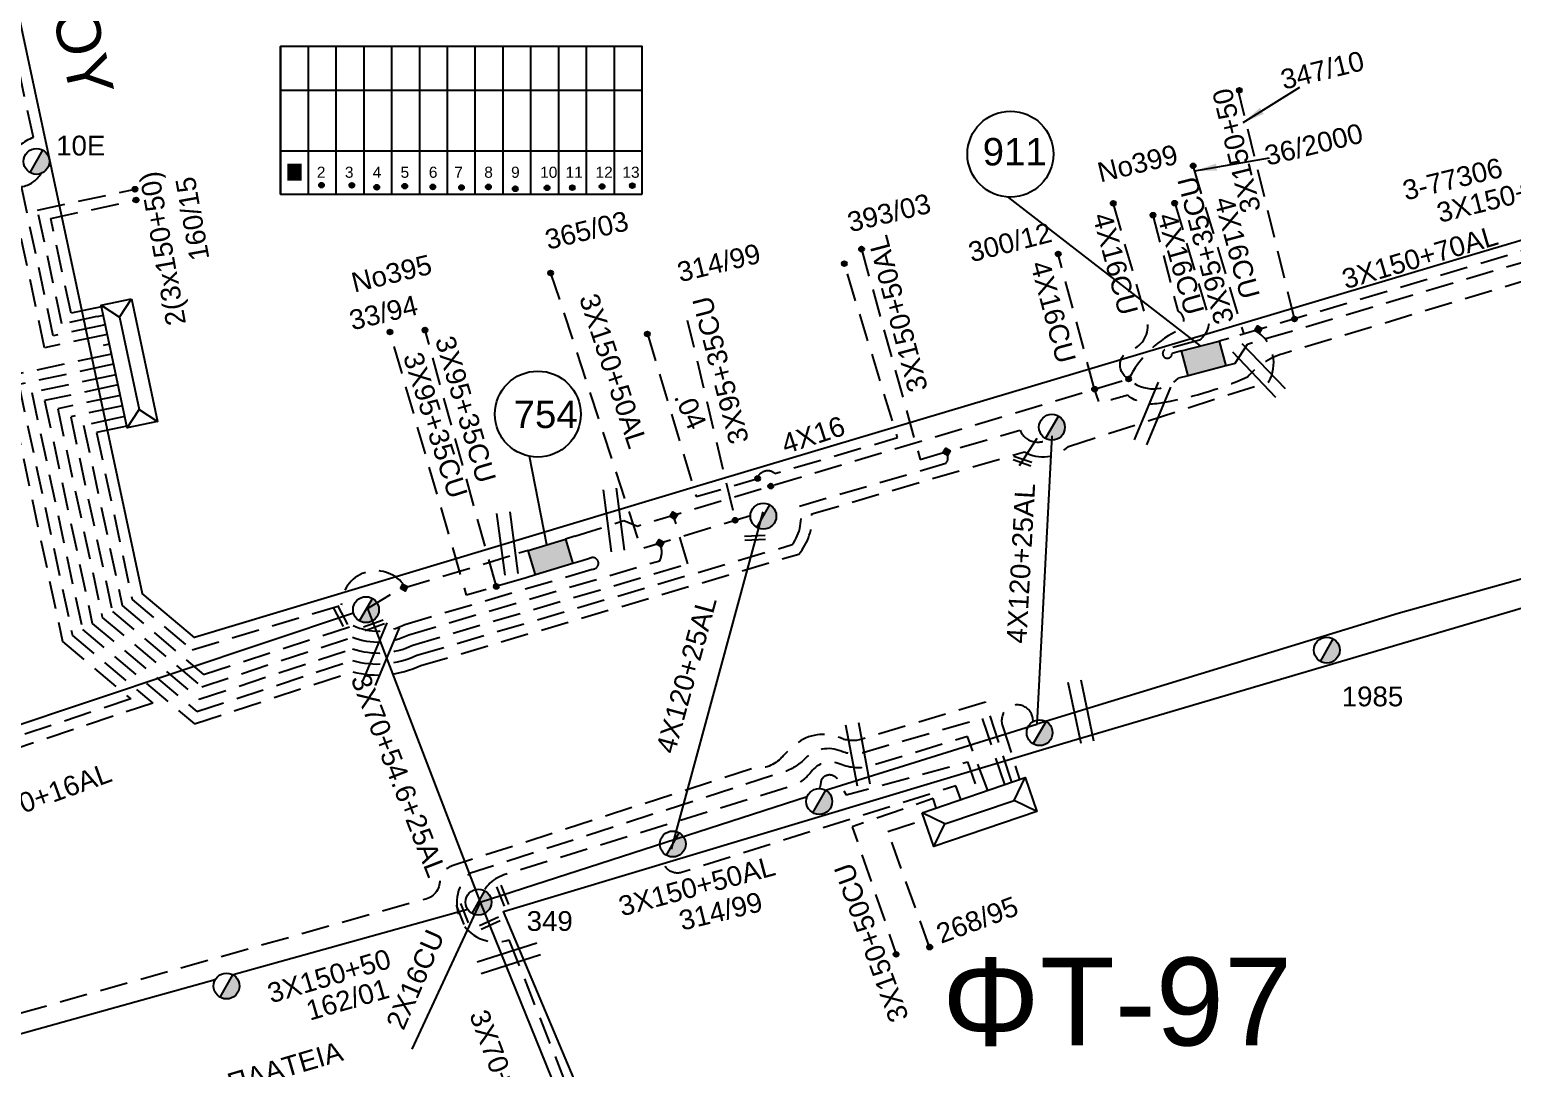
# Model space of a CAD drawing. Header units: millimetres. Extents: x 5010 to 7184, y -101 to 935.
# Drawn here: x 6019.4 to 6154.3, y 194.8 to 289.4 of the extents above; entities that cross this region are included whole.
import ezdxf
from ezdxf.enums import TextEntityAlignment as Align

# ---------------------------------------------------------------- set-up
doc = ezdxf.new("R2010")
doc.units = ezdxf.units.MM
doc.linetypes.add('DASHED', pattern=[19.05, 12.7, -6.35])
for name, color, linetype in [('Link Box 4 Διευθύνσεων', 7, 'Continuous'), ('Άγνωστα', 7, 'Continuous'), ('Ασφαλειοκιβώτια Χ.Τ 9 αναχωρήσεων', 7, 'Continuous'), ('Γέφυρες Εναερίου Δικτύου', 7, 'Continuous'), ('Γυμνά εναέρια ΧΤ (1Φ)   2x16AL', 7, 'Continuous'), ('Γυμνά εναέρια ΧΤ (3Φ)   4x16CU', 7, 'Continuous'), ('Γυμνά εναέρια ΧΤ και ΦΟΠ (3Φ)   4x50+16AL', 7, 'Continuous'), ('Επιγραφές - Σχήματα', 7, 'Continuous'), ('Καλώδια ΧΤ   3x150+50AL', 7, 'DASHED'), ('Καλώδια ΧΤ   3x150+50CU', 7, 'DASHED'), ('Καλώδια ΧΤ   3x150+70AL', 7, 'DASHED'), ('Καλώδια ΧΤ   3x150AL+50CU', 7, 'DASHED'), ('Καλώδια ΧΤ   3x150AL+50XLPE', 7, 'DASHED'), ('Καλώδια ΧΤ   3x95+35CU', 7, 'DASHED'), ('Καλώδια ΧΤ   3x95+50CU', 7, 'DASHED'), ('Καλώδια ΧΤ 4Χ16 CU', 7, 'Continuous'), ('Μηχανική τομή', 7, 'Continuous'), ('Στύλος ΦΜ', 7, 'Continuous'), ('Στύλος ΦΜ @ 1', 7, 'Continuous'), ('Συνδέσεις', 7, 'Continuous'), ('Συνεστραμμένα ΧΤ   3x70+54.6+25AL', 7, 'SYN_LINE'), ('Συνεστραμμένα ΧΤ   4x120+25AL', 7, 'SYN_LINE'), ('Τομή', 7, 'Continuous'), ('Υποσταθμός πόλεως', 7, 'Continuous'), ('Υπόβαθρο ΔΕΗ', 7, 'Continuous'), ('Υπόγεια Καλώδια Δικτύου ΧΤ   .04', 7, 'DASHED'), ('Υπόγεια καλώδια Παροχών ΧΤ   4x6', 7, 'DASHED')]:
    doc.layers.add(name, color=color, linetype=linetype)
doc.styles.get("Standard").update_dxf_attribs({"font": 'arial.ttf'})
doc.linetypes.add('SYN_LINE', pattern='A,0.5,-0.0001,["/\\/\\/\\/",Standard,S=0.1,R=0,X=0,Y=-0.05],-0.25', length=0.7501)
doc.dimstyles.new('ISO-25', dxfattribs={"dimtxt": 2.5, "dimasz": 2.5, "dimexe": 1.25, "dimexo": 0.625, "dimtad": 1, "dimtxsty": 'Standard', "dimcen": 2.5, "dimaunit": 2, "dimazin": 0, "dimtfac": 1, "dimtmove": 0, "dimatfit": 3, "dimfxl": 1, "dimarcsym": 0})

# ---------------------------------------------------------------- blocks, each defined once
blk = doc.blocks.new('LINK BOX 4 ΑΝΑΧΩΡΗΣΕΩΝ')
at = {"layer": 'Link Box 4 Διευθύνσεων', "ltscale": 40}
blk.add_hatch(color=256, dxfattribs=at).paths.add_polyline_path([(-3.54, 0), (-3.54, -4.67), (3.54, -4.67), (3.54, 0)])
for p, q in [((-3.54, 0), (-5.33, 0)), ((5.33, 0), (3.54, 0)), ((-3.54, -4.67), (-5.33, -4.67)), ((5.33, -4.67), (3.54, -4.67))]:
    blk.add_line(p, q, dxfattribs=at)
blk.add_lwpolyline([(-3.54, -4.67), (-3.54, 0), (3.54, 0), (3.54, -4.67)], close=True, dxfattribs=at)
blk = doc.blocks.new('ΥΠΑΡΧΩΝ ΤΣΙΜΕΝΤΕΝΙΟΣ ΣΤΥΛΟΣ')
at = {"layer": 'Στύλος ΦΜ'}
blk.add_hatch(color=256, dxfattribs=at).paths.add_polyline_path([(-1.29, -2.28, 0.574793), (2.62, 0, 0.268822), (1.3, 2.27)])
blk.add_line((-1.29, -2.28), (1.3, 2.27), dxfattribs=at)
blk.add_circle((0, 0), 2.62, dxfattribs=at)
at = {"layer": 'Στύλος ΦΜ', "flags": 4}
for tag, p in [('ΑΡΙΘΜΟΣ', (-4.68, 8.05)), ('ΤΥΠΟΣ', (-4.91, 3.03))]:
    blk.add_attdef(tag, p, '', height=4, dxfattribs=at)
blk = doc.blocks.new('ΤΟΜΗ')
at = {"layer": 'Τομή', "ltscale": 40}
for p, q in [((-5.68, 0), (5.68, 0)), ((5.68, -2.33), (-5.68, -2.33))]:
    blk.add_line(p, q, dxfattribs=at)
blk = doc.blocks.new('ΥΠΟΣΤΑΘΜΟΣ ΠΟΛΕΩΣ')
at = {"layer": 'Υποσταθμός πόλεως', "linetype": 'Continuous', "ltscale": 40}
blk.add_lwpolyline([(-8.57, 2.82), (8.57, 2.82), (8.57, -2.82), (-8.57, -2.82)], close=True, dxfattribs=at)
for points in [[(-5.75, 0), (-8.57, 2.82)], [(5.75, 0), (8.57, 2.82)], [(-8.57, -2.82), (-5.75, 0)], [(-5.75, 0), (5.75, 0)], [(8.57, -2.82), (5.75, 0)]]:
    blk.add_lwpolyline(points, dxfattribs=at)
at = {"layer": 'Υποσταθμός πόλεως', "linetype": 'SYN_LINE', "ltscale": 40, "flags": 1}
for tag, p in [('ΜΕΤΑΣΧΗΜΑΤΙΣΜΟΣ', (10.6, 2.39)), ('ΙΣΧΥΣ', (10.58, -0.41)), ('ΑΡΙΘΜΟΣ', (10.7, -3.13))]:
    blk.add_attdef(tag, p, '', height=1.8, dxfattribs=at)
blk = doc.blocks.new('_ΣΥΝΔΕΣΗ')
at = {"layer": 'Συνδέσεις', "linetype": 'SYN_LINE', "ltscale": 40}
blk.add_hatch(color=256, dxfattribs=at).paths.add_polyline_path([(0.5, -0.01, 1), (-0.5, -0.01, 1)])
at = {"layer": 'Συνδέσεις'}
blk.add_circle((0, -0.01), 0.5, dxfattribs=at)
blk = doc.blocks.new('ΜΗΧΑΝΙΚΗ ΤΟΜΗ')
at = {"layer": 'Μηχανική τομή', "ltscale": 40}
for p, q in [((-1.89, 0.78), (1.89, 0.78)), ((1.89, 0), (-1.89, 0))]:
    blk.add_line(p, q, dxfattribs=at)
blk = doc.blocks.new('ΥΠΟΣΤΑΘΜΟΣ ΠΟΛΕΩΣ 13 ΑΝΑΧΩΡΗΣΕΩΝ')
at = {"layer": 'Υποσταθμός πόλεως', "ltscale": 40}
for p, q in [((-11.12, -2.82), (-11.12, -4)), ((-9.53, -2.82), (-9.53, -4)), ((-7.77, -2.82), (-7.77, -4)), ((-5.99, -2.82), (-5.99, -4)), ((-4.14, -2.82), (-4.14, -4)), ((-2.3, -2.82), (-2.3, -4)), ((-0.43, -2.82), (-0.43, -4)), ((1.54, -2.82), (1.54, -4)), ((3.43, -2.82), (3.43, -4)), ((5.39, -2.82), (5.39, -4)), ((7.32, -2.82), (7.32, -4)), ((9.32, -2.82), (9.32, -4)), ((11.11, -2.82), (11.11, -4))]:
    blk.add_line(p, q, dxfattribs=at)
blk.add_lwpolyline([(-11.43, 2.82), (11.43, 2.82), (11.43, -2.82), (-11.43, -2.82)], close=True, dxfattribs=at)
for points in [[(-8.62, 0), (-11.43, 2.82)], [(8.62, 0), (11.43, 2.82)], [(-11.43, -2.82), (-8.62, 0)], [(-8.62, 0), (8.62, 0)], [(11.43, -2.82), (8.62, 0)]]:
    blk.add_lwpolyline(points, dxfattribs=at)
at = {"layer": 'Υποσταθμός πόλεως', "linetype": 'SYN_LINE', "ltscale": 40, "flags": 1}
for tag, p in [('ΜΕΤΑΣΧΗΜΑΤΙΣΜΟΣ', (12.22, 1.68)), ('ΙΣΧΥΣ', (12.2, -1.11)), ('ΑΡΙΘΜΟΣ', (12.32, -3.83))]:
    blk.add_attdef(tag, p, '', height=1.8, dxfattribs=at)
blk = doc.blocks.new('TSONTA XT1')
at = {"ltscale": 40}
h = blk.add_hatch(color=256, dxfattribs=at)
h.dxf.hatch_style = 1
h.paths.add_polyline_path([(595.96, 2487.66), (597.07, 2488.77), (595.96, 2489.87), (594.85, 2488.77)])
blk.add_lwpolyline([(594.85, 2488.77), (595.96, 2489.87), (597.07, 2488.77), (595.96, 2487.66)], close=True, dxfattribs=at)
blk = doc.blocks.new('PINAKAKI13ORIZ')
at = {"layer": 'Ασφαλειοκιβώτια Χ.Τ 9 αναχωρήσεων', "ltscale": 40}
for p, q in [((1638.14, 65.2), (1638.14, 77.15)), ((1640.39, 65.2), (1640.39, 77.15)), ((1642.64, 65.2), (1642.64, 77.15)), ((1644.89, 65.2), (1644.89, 77.15)), ((1647.14, 65.2), (1647.14, 77.15)), ((1649.39, 65.2), (1649.39, 77.15)), ((1651.64, 65.2), (1651.64, 77.15)), ((1653.89, 65.2), (1653.89, 77.15)), ((1656.14, 65.2), (1656.14, 77.15)), ((1660.64, 65.2), (1660.64, 77.15)), ((1662.89, 65.2), (1662.89, 77.15)), ((1665.14, 65.2), (1665.14, 77.15)), ((1638.14, 73.63), (1658.39, 73.63)), ((1647.14, 73.62), (1667.39, 73.62)), ((1638.14, 68.72), (1658.39, 68.72)), ((1647.14, 68.7), (1667.39, 68.7))]:
    blk.add_line(p, q, dxfattribs=at)
at = {"layer": 'Ασφαλειοκιβώτια Χ.Τ 9 αναχωρήσεων'}
for points in [[(1649.39, 77.15), (1638.14, 77.15), (1638.14, 65.2), (1649.39, 65.2)], [(1658.39, 65.2), (1658.39, 77.15), (1649.39, 77.15)], [(1667.39, 65.2), (1667.39, 77.15), (1658.39, 77.15)], [(1649.39, 65.2), (1658.39, 65.2)], [(1658.39, 65.2), (1667.39, 65.2)]]:
    blk.add_lwpolyline(points, dxfattribs=at)
for s, p in [('1', (1638.93, 66.53)), ('2', (1641.07, 66.53)), ('3', (1643.34, 66.53)), ('4', (1645.59, 66.53)), ('5', (1647.84, 66.53)), ('6', (1650.13, 66.53)), ('7', (1652.19, 66.53)), ('8', (1654.61, 66.53)), ('9', (1656.78, 66.53)), ('10', (1659.13, 66.53)), ('11', (1661.19, 66.53)), ('12', (1663.61, 66.53)), ('13', (1665.78, 66.53))]:
    blk.add_text(s, height=0.9, dxfattribs=at).set_placement(p)
blk = doc.blocks.new('τομή_')
at = {"layer": 'Επιγραφές - Σχήματα'}
for p, q in [((-1.29, -0.22), (0.13, 0.75)), ((-1.08, -0.46), (0.34, 0.51)), ((-0.66, 0.62), (-0.29, -0.37))]:
    blk.add_line(p, q, dxfattribs=at)

msp = doc.modelspace()

# ---------------------------------------------------------------- hatches: boundary and pattern name
at = {"layer": 'Καλώδια ΧΤ   3x150+50CU', "linetype": 'DASHED', "ltscale": 0.2}
h = msp.add_hatch(color=6, dxfattribs=at)
h.dxf.hatch_style = 1
h.paths.add_polyline_path([(6042.81, 275.62), (6044.11, 275.62), (6044.11, 277.14), (6042.81, 277.14)])
at = {"layer": 'Καλώδια ΧΤ   3x150+50CU', "linetype": 'DASHED', "ltscale": 0.2, "true_color": 0xd2798f}
h = msp.add_hatch(color=233, dxfattribs=at)
h.dxf.hatch_style = 1
h.paths.add_polyline_path([(6042.81, 275.62), (6044.11, 275.62), (6044.11, 277.14), (6042.81, 277.14)])
at = {"layer": 'Καλώδια ΧΤ   3x150+50CU', "linetype": 'DASHED', "ltscale": 0.2}
h = msp.add_hatch(color=27, dxfattribs=at)
h.dxf.hatch_style = 1
h.paths.add_polyline_path([(6042.81, 275.62), (6044.11, 275.62), (6044.11, 277.14), (6042.81, 277.14)])
h = msp.add_hatch(color=2, dxfattribs=at)
h.dxf.hatch_style = 1
h.paths.add_polyline_path([(6042.81, 275.62), (6044.11, 275.62), (6044.11, 277.14), (6042.81, 277.14)])
h = msp.add_hatch(color=151, dxfattribs=at)
h.dxf.hatch_style = 1
h.paths.add_polyline_path([(6042.81, 275.62), (6044.11, 275.62), (6044.11, 277.14), (6042.81, 277.14)])
h = msp.add_hatch(color=85, dxfattribs=at)
h.dxf.hatch_style = 1
h.paths.add_polyline_path([(6042.81, 275.62), (6044.11, 275.62), (6044.11, 277.14), (6042.81, 277.14)])
h = msp.add_hatch(color=133, dxfattribs=at)
h.dxf.hatch_style = 1
h.paths.add_polyline_path([(6042.81, 275.62), (6044.11, 275.62), (6044.11, 277.14), (6042.81, 277.14)])
h = msp.add_hatch(color=1, dxfattribs=at)
h.dxf.hatch_style = 1
h.paths.add_polyline_path([(6042.81, 275.62), (6044.11, 275.62), (6044.11, 277.14), (6042.81, 277.14)])
h = msp.add_hatch(color=5, dxfattribs=at)
h.dxf.hatch_style = 1
h.paths.add_polyline_path([(6042.81, 275.62), (6044.11, 275.62), (6044.11, 277.14), (6042.81, 277.14)])
at = {"layer": 'Καλώδια ΧΤ   3x95+35CU', "linetype": 'DASHED', "ltscale": 0.2}
h = msp.add_hatch(color=30, dxfattribs=at)
h.dxf.hatch_style = 1
h.paths.add_polyline_path([(6042.81, 275.62), (6044.11, 275.62), (6044.11, 277.14), (6042.81, 277.14)])
h = msp.add_hatch(color=62, dxfattribs=at)
h.dxf.hatch_style = 1
h.paths.add_polyline_path([(6042.81, 275.62), (6044.11, 275.62), (6044.11, 277.14), (6042.81, 277.14)])
h = msp.add_hatch(color=173, dxfattribs=at)
h.dxf.hatch_style = 1
h.paths.add_polyline_path([(6042.81, 275.62), (6044.11, 275.62), (6044.11, 277.14), (6042.81, 277.14)])

# ---------------------------------------------------------------- linework, layer by layer
at = {"layer": 'Άγνωστα', "color": 5, "linetype": 'DASHED', "ltscale": 0.2, "flags": 128}
msp.add_lwpolyline([(6085.6, 248.49, -0.604138), (6087.16, 248.95), (6098.33, 252.22), (6093.48, 268.05)], format="xyb", dxfattribs=at)
at = {"layer": 'Γέφυρες Εναερίου Δικτύου', "color": 5, "linetype": 'DASHED', "ltscale": 0.2, "flags": 128}
msp.add_lwpolyline([(6068.96, 243.24), (6073.41, 244.67), (6074.66, 244.17), (6119.35, 257.56, 0.41169), (6123.89, 257.63, 4.133135)], format="xyb", dxfattribs=at)
at = {"layer": 'Γέφυρες Εναερίου Δικτύου', "color": 2, "linetype": 'DASHED', "ltscale": 0.2, "flags": 128}
for points in [[(6097.45, 216.37), (6100.78, 217.47)], [(6101.24, 205.84), (6097.45, 216.37)]]:
    msp.add_lwpolyline(points, dxfattribs=at)
at = {"layer": 'Γέφυρες Εναερίου Δικτύου', "color": 30, "linetype": 'DASHED', "ltscale": 0.2}
msp.add_arc((6111.07, 253.54), 1.73, 201.8772, 317.7903, dxfattribs=at)
at = {"layer": 'Γυμνά εναέρια ΧΤ (1Φ)   2x16AL', "color": 7, "linetype": 'SYN_LINE', "ltscale": 15}
msp.add_line((6060.36, 209.94), (6054.14, 196.54), dxfattribs=at)
at = {"layer": 'Γυμνά εναέρια ΧΤ (3Φ)   4x16CU', "color": 27, "linetype": 'DASHED', "ltscale": 0.2}
msp.add_line((6125.22, 276.85), (6129.82, 261.64), dxfattribs=at)
at = {"layer": 'Γυμνά εναέρια ΧΤ και ΦΟΠ (3Φ)   4x50+16AL', "color": 2, "flags": 128}
msp.add_lwpolyline([(6236.63, 262.12), (6143.88, 236.2), (6111, 226.15)], dxfattribs=at)
at = {"layer": 'Γυμνά εναέρια ΧΤ και ΦΟΠ (3Φ)   4x50+16AL', "color": 85, "flags": 128}
msp.add_lwpolyline([(5975.05, 213.77), (5975.89, 213.53), (5987.11, 216.4), (6016.92, 225.6), (6048.82, 236.27)], dxfattribs=at)
at = {"layer": 'Επιγραφές - Σχήματα', "linetype": 'Continuous', "ltscale": 0.2}
for p, q in [((6125.88, 260.56), (6108.37, 274.12)), ((6066.41, 242.47), (6064.83, 250.53))]:
    msp.add_line(p, q, dxfattribs=at)
at = {"layer": 'Επιγραφές - Σχήματα', "color": 6, "linetype": 'Continuous', "ltscale": 0.2}
msp.add_line((6091.78, 220.12), (6111, 226.15), dxfattribs=at)
at = {"layer": 'Επιγραφές - Σχήματα', "color": 6, "linetype": 'DASHED', "ltscale": 0.2}
msp.add_line((6107.87, 225.97), (6109.43, 221.1), dxfattribs=at)
at = {"layer": 'Επιγραφές - Σχήματα', "linetype": 'Continuous', "ltscale": 0.2}
for centre in [(6108.59, 278.02), (6065.59, 254.36)]:
    msp.add_circle(centre, 3.91, dxfattribs=at)
at = {"layer": 'Επιγραφές - Σχήματα', "color": 6, "linetype": 'DASHED', "ltscale": 0.2}
msp.add_arc((6109.22, 226.46), 1.43, 356.4357, 199.6769, dxfattribs=at)
at = {"layer": 'Καλώδια ΧΤ   3x150+50AL', "color": 62, "linetype": 'DASHED', "ltscale": 0.2}
msp.add_line((6134.44, 263.02), (6129.25, 284.14), dxfattribs=at)
at = {"layer": 'Καλώδια ΧΤ   3x150+50AL', "color": 30, "linetype": 'DASHED', "ltscale": 0.2}
msp.add_line((6095.04, 269.37), (6100.37, 250.24), dxfattribs=at)
at = {"layer": 'Καλώδια ΧΤ   3x150+50AL', "color": 5, "linetype": 'DASHED', "ltscale": 0.2, "flags": 128}
msp.add_lwpolyline([(6177.56, 273.82), (6176.55, 273.53), (6175.91, 272.68), (6133.4, 259.85, 0.144941), (6130.16, 257.72, -0.062907), (6122.09, 255.32, -0.216685), (6119.26, 256.08, -0.001337), (6116.68, 255.35), (6116.25, 256.63), (6116.25, 256.63)], format="xyb", dxfattribs=at)
at = {"layer": 'Καλώδια ΧΤ   3x150+50AL', "color": 1, "linetype": 'DASHED', "ltscale": 0.2, "flags": 128}
msp.add_lwpolyline([(6066.76, 267.2), (6074.99, 242.11), (6084.93, 245.12)], dxfattribs=at)
at = {"layer": 'Καλώδια ΧΤ   3x150+50AL', "color": 1, "ltscale": 0.2, "flags": 128}
msp.add_lwpolyline([(6106.33, 228.13), (6095.06, 224.76, -0.17713), (6093.13, 224.88, 0.283697), (6089.03, 224.29, 0.03297), (6087.8, 223.12, -0.233132), (6085.23, 222.13), (6057.79, 213.23, 0.308724), (6056.67, 211.79, -0.368431), (6055.1, 210.15), (6002.06, 195.15), (6002.18, 193.53, -0.795052), (5999.93, 192.84, -0.795052)], format="xyb", dxfattribs=at)
msp.add_lwpolyline([(6108.72, 220.85), (6106.33, 228.13)], dxfattribs=at)
at = {"layer": 'Καλώδια ΧΤ   3x150+50AL', "color": 85, "linetype": 'DASHED', "ltscale": 0.2, "flags": 128}
msp.add_lwpolyline([(6108.08, 220.63), (6106.06, 226.67), (6095.18, 223.54, -0.171677), (6093.2, 223.67, 0.308163), (6089.94, 223.03, -0.106261), (6088.09, 221.82), (6059.37, 212.53, 0.814496), (6062.97, 206.51, 0.530965)], format="xyb", dxfattribs=at)
at = {"layer": 'Καλώδια ΧΤ   3x150+50AL', "color": 133, "linetype": 'DASHED', "ltscale": 0.2, "flags": 128}
msp.add_lwpolyline([(6106.54, 220.11), (6104.68, 225), (6095.92, 222.34, -0.176768), (6093.11, 222.5, 0.344711), (6090.45, 221.79, -0.154506), (6088.57, 220.46), (6062.51, 212.41, 0.271997), (6060.33, 210.02, -0.522383)], format="xyb", dxfattribs=at)
at = {"layer": 'Καλώδια ΧΤ   3x150+50AL', "color": 173, "linetype": 'DASHED', "ltscale": 0.2, "flags": 128}
msp.add_lwpolyline([(6091.22, 220.27, 0.110986), (6091.36, 220.79, -0.771143), (6092.84, 221.12), (6093.66, 219.7), (6104.7, 222.7), (6105.69, 219.82)], format="xyb", dxfattribs=at)
at = {"layer": 'Καλώδια ΧΤ   3x150+50AL', "color": 27, "linetype": 'DASHED', "ltscale": 0.2, "flags": 128}
msp.add_lwpolyline([(6104.09, 219.27), (6103.63, 220.51), (6078.66, 212.64, -0.633434), (6077.09, 214.34, 5.815783)], format="xyb", dxfattribs=at)
at = {"layer": 'Καλώδια ΧΤ   3x150+50AL', "color": 173, "linetype": 'Continuous', "ltscale": 0.2, "flags": 128}
msp.add_lwpolyline([(6060.36, 209.94), (6090.11, 219.54)], dxfattribs=at)
at = {"layer": 'Καλώδια ΧΤ   3x150+50CU', "color": 30, "linetype": 'DASHED', "ltscale": 0.2}
msp.add_line((6100.37, 250.24), (6109.46, 252.9), dxfattribs=at)
at = {"layer": 'Καλώδια ΧΤ   3x150+50CU', "color": 6, "linetype": 'DASHED', "ltscale": 0.2}
msp.add_lwpolyline([(6025.84, 261.49), (6020.72, 260.4), (6017.63, 274.85, -0.448362), (6019.7, 279.52), (6011.89, 316.01), (6032.42, 321.92, -0.578989), (6032.63, 322.56)], format="xyb", dxfattribs=at)
at = {"layer": 'Καλώδια ΧΤ   3x150+50CU', "color": 27, "linetype": 'DASHED', "ltscale": 0.2}
msp.add_lwpolyline([(6025.65, 262.36), (6021.51, 261.48), (6018.61, 275.06, 0.22474), (6020.39, 276.26)], format="xyb", dxfattribs=at)
at = {"layer": 'Καλώδια ΧΤ   3x150+50CU', "color": 233, "linetype": 'DASHED', "ltscale": 0.2, "true_color": 0xd2798f}
msp.add_lwpolyline([(6025.47, 263.23), (6022.3, 262.56), (6020.08, 272.93), (6028.95, 274.83)], dxfattribs=at)
at = {"layer": 'Καλώδια ΧΤ   3x150+50CU', "color": 173, "linetype": 'DASHED', "ltscale": 0.2}
msp.add_lwpolyline([(6025.3, 264.01), (6023.12, 263.54), (6021.27, 272.17), (6029.16, 273.85)], dxfattribs=at)
at = {"layer": 'Καλώδια ΧΤ   3x150+50CU', "color": 5, "linetype": 'DASHED', "ltscale": 0.2, "flags": 128}
msp.add_lwpolyline([(6101.85, 218.51), (6101.57, 219.37), (6094.2, 216.8), (6098.21, 205.17)], dxfattribs=at)
at = {"layer": 'Καλώδια ΧΤ   3x150+70AL', "color": 85, "linetype": 'DASHED', "ltscale": 0.2, "flags": 128}
msp.add_lwpolyline([(6129.05, 258.98), (6130.16, 260.73), (6206.82, 283.55, 0.298595), (6210.26, 282.54), (6219.13, 285.68)], format="xyb", dxfattribs=at)
at = {"layer": 'Καλώδια ΧΤ   3x150+70AL', "color": 62, "linetype": 'DASHED', "ltscale": 0.2, "flags": 128}
msp.add_lwpolyline([(6178.2, 271.58, -0.501157), (6171.3, 273.92), (6151.11, 267.99), (6128.46, 261.23)], format="xyb", dxfattribs=at)
at = {"layer": 'Καλώδια ΧΤ   3x150AL+50CU', "color": 85, "linetype": 'DASHED', "ltscale": 0.2, "flags": 128}
msp.add_lwpolyline([(6050.01, 236.64), (6050.1, 236.67), (6053.04, 238.43), (6063.86, 241.69)], dxfattribs=at)
at = {"layer": 'Καλώδια ΧΤ   3x150AL+50XLPE', "color": 62, "linetype": 'DASHED', "ltscale": 0.2}
msp.add_lwpolyline([(6026.62, 257.81), (6019.55, 256.31), (6024.16, 234.75), (6034.36, 226.17), (6048.75, 230.9, 0.172648), (6054.95, 231.47), (6089.33, 241.61, 0.196042), (6090.53, 245.28), (6109.86, 250.93, 0.341263), (6113.88, 251.41), (6132.11, 257.31, 0.367115), (6131.23, 261.72)], format="xyb", dxfattribs=at)
at = {"layer": 'Καλώδια ΧΤ   3x150AL+50XLPE', "color": 2, "linetype": 'DASHED', "ltscale": 0.2}
msp.add_lwpolyline([(6026.22, 259.69), (6017.19, 257.77), (6022.35, 233.66), (6028.55, 228.44), (6017.8, 224.84), (6010.31, 222.65), (5999.29, 219.46), (5989.79, 216.72, 0.687297), (5987.78, 218.22)], format="xyb", dxfattribs=at)
at = {"layer": 'Καλώδια ΧΤ   3x150AL+50XLPE', "color": 151, "linetype": 'DASHED', "ltscale": 0.2}
msp.add_lwpolyline([(6026.41, 258.77), (6018.37, 257.06), (6023.25, 234.21), (6030.56, 228.06), (6018.1, 223.89), (6010.59, 221.69), (5999.56, 218.5), (5988.81, 215.39, -0.630845), (5984.53, 217.38), (5975.94, 214.81, 0.558814), (5974.76, 214.93)], format="xyb", dxfattribs=at)
at = {"layer": 'Καλώδια ΧΤ   3x150AL+50XLPE', "color": 30, "linetype": 'DASHED', "ltscale": 0.2}
msp.add_lwpolyline([(6026.82, 256.89), (6020.72, 255.59), (6025.06, 235.3), (6034.58, 227.29), (6048.73, 231.94, 0.183739), (6054.59, 232.41), (6088.74, 242.48, 0.22852), (6089.4, 245.99), (6102.73, 249.89, 0.27143), (6102.87, 250.6)], format="xyb", dxfattribs=at)
at = {"layer": 'Καλώδια ΧΤ   3x150AL+50XLPE', "color": 5, "linetype": 'DASHED', "ltscale": 0.2}
msp.add_lwpolyline([(6027.02, 255.93), (6021.91, 254.84), (6025.97, 235.84), (6034.79, 228.42), (6048.72, 233, 0.197166), (6054.23, 233.34), (6079.25, 240.73), (6078.04, 244.81)], format="xyb", dxfattribs=at)
at = {"layer": 'Καλώδια ΧΤ   3x150AL+50XLPE', "color": 1, "linetype": 'DASHED', "ltscale": 0.2}
msp.add_lwpolyline([(6027.22, 254.99), (6023.09, 254.11), (6026.88, 236.38), (6035.01, 229.54), (6048.74, 234.05, 0.21389), (6053.87, 234.28), (6076.68, 241.01, 0.193533), (6076.8, 242.29)], format="xyb", dxfattribs=at)
at = {"layer": 'Καλώδια ΧΤ   3x150AL+50XLPE', "color": 133, "linetype": 'DASHED', "ltscale": 0.2}
msp.add_lwpolyline([(6024.27, 253.34), (6027.78, 236.93), (6035.18, 230.65), (6048.79, 235.12, 0.235526), (6053.49, 235.21), (6070.58, 240.25, 1.353597), (6070.3, 241.21), (6069.64, 241.01)], format="xyb", dxfattribs=at)
at = {"layer": 'Καλώδια ΧΤ   3x150AL+50XLPE', "color": 85, "linetype": 'DASHED', "ltscale": 0.2}
msp.add_lwpolyline([(6027.62, 253.13), (6025.44, 252.67), (6028.69, 237.47), (6034.13, 232.9), (6047.71, 236.98, -0.706564), (6053.33, 238.9)], format="xyb", dxfattribs=at)
at = {"layer": 'Καλώδια ΧΤ   3x95+35CU', "color": 133, "linetype": 'DASHED', "ltscale": 0.2, "flags": 128}
for points in [[(6064.54, 239.46), (6059.11, 237.88), (6052.14, 261.83)], [(6061.82, 238.67), (6055.33, 262)]]:
    msp.add_lwpolyline(points, dxfattribs=at)
at = {"layer": 'Καλώδια ΧΤ   3x95+35CU', "color": 1, "ltscale": 0.2, "flags": 128}
msp.add_lwpolyline([(6079.19, 262.92), (6083.55, 244.7)], dxfattribs=at)
at = {"layer": 'Καλώδια ΧΤ   3x95+50CU', "color": 62, "linetype": 'DASHED', "ltscale": 0.2, "flags": 128}
msp.add_lwpolyline([(6123.54, 273.56), (6126.48, 263.68, -0.342535), (6125.81, 261.09, -2.075715)], format="xyb", dxfattribs=at)
msp.add_lwpolyline([(6125.81, 261.09), (6122.63, 260.22)], dxfattribs=at)
at = {"layer": 'Καλώδια ΧΤ   3x95+50CU', "color": 85, "linetype": 'DASHED', "ltscale": 0.2, "flags": 128}
msp.add_lwpolyline([(6062.97, 206.51), (6076.75, 171.52), (6078.06, 172.04, -0.985744), (6078.79, 170.31, -0.016653)], format="xyb", dxfattribs=at)
at = {"layer": 'Καλώδια ΧΤ   3x95+50CU', "color": 62, "linetype": 'DASHED', "ltscale": 0.2}
msp.add_arc((6122.87, 259.87), 0.427, 124.6329, 2.595, dxfattribs=at)
at = {"layer": 'Καλώδια ΧΤ 4Χ16 CU', "color": 5, "linetype": 'DASHED', "ltscale": 0.2}
msp.add_line((6116.25, 256.63), (6112.94, 268.93), dxfattribs=at)
at = {"layer": 'Καλώδια ΧΤ 4Χ16 CU', "color": 5, "linetype": 'DASHED', "ltscale": 0.2, "flags": 128}
for points in [[(6119.35, 257.56, -0.665549), (6119.55, 260.2, 0.39085), (6121.02, 262.86), (6117.95, 273.55)], [(6121.56, 272.47), (6123.82, 263.76, -0.655045), (6123.61, 261.86, 0.154928), (6119.35, 257.56, -20.618776)]]:
    msp.add_lwpolyline(points, format="xyb", dxfattribs=at)
at = {"layer": 'Συνεστραμμένα ΧΤ   3x70+54.6+25AL', "color": 133, "linetype": 'Continuous', "ltscale": 20}
for p, q in [((6059.21, 209.28), (6037.86, 203.33)), ((6036.24, 202.88), (6013.95, 196.66))]:
    msp.add_line(p, q, dxfattribs=at)
at = {"layer": 'Συνεστραμμένα ΧΤ   3x70+54.6+25AL', "color": 27, "linetype": 'SYN_LINE', "ltscale": 20, "flags": 128}
msp.add_lwpolyline([(6086.08, 245.47), (6077.73, 214.77)], dxfattribs=at)
at = {"layer": 'Συνεστραμμένα ΧΤ   3x70+54.6+25AL', "color": 173, "linetype": 'SYN_LINE', "ltscale": 20, "flags": 128}
for points in [[(6050.1, 236.67), (6060.36, 209.94)], [(6060.36, 209.94), (6076.52, 170.05)]]:
    msp.add_lwpolyline(points, dxfattribs=at)
at = {"layer": 'Συνεστραμμένα ΧΤ   4x120+25AL', "color": 6, "linetype": 'SYN_LINE', "ltscale": 20}
msp.add_line((6112.35, 252.38), (6111, 226.15), dxfattribs=at)
at = {"layer": 'Υπόβαθρο ΔΕΗ', "flags": 128}
for points in [[(6176.17, 362.19), (6230.26, 297.09), (6230.72, 292.6), (6150.86, 268.91), (6080.34, 247.85), (6034.36, 234.01), (6029.6, 238.02)], [(6176.17, 362.19), (6230.26, 297.09), (6230.72, 292.6), (6150.86, 268.91), (6080.34, 247.85), (6034.36, 234.01)], [(6013.07, 315.31), (6029.6, 238.02)], [(6160.2, 197.14), (6096.77, 140.01), (6087.02, 151), (6079.38, 168.9), (6062.46, 209.09), (6113.33, 224.38), (6181.26, 244.42), (6237.07, 260.98), (6269.33, 213.4), (6295.78, 175.1), (6312.41, 150.81), (6310.12, 142.59), (6266.28, 123.89), (6254.53, 150.94)], [(6160.2, 197.14), (6096.77, 140.01), (6087.02, 151), (6079.38, 168.9), (6062.46, 209.09), (6113.33, 224.38), (6181.26, 244.42), (6237.07, 260.98), (6269.33, 213.4), (6295.78, 175.1), (6312.41, 150.81), (6310.12, 142.59), (6266.28, 123.89), (6254.53, 150.94)], [(6109.96, 250.53), (6111.03, 252.17)]]:
    msp.add_lwpolyline(points, dxfattribs=at)
at = {"layer": 'Υπόγεια Καλώδια Δικτύου ΧΤ   .04', "color": 5, "linetype": 'DASHED', "ltscale": 0.2, "flags": 128}
msp.add_lwpolyline([(6075.56, 261.65), (6080.01, 246.85), (6085.6, 248.49, -0.15489), (6086.79, 247.8)], format="xyb", dxfattribs=at)
at = {"layer": 'Υπόγεια καλώδια Παροχών ΧΤ   4x6', "color": 7, "linetype": 'DASHED', "ltscale": 0.2}
msp.add_lwpolyline([(6027.43, 254.01), (6024.27, 253.34)], dxfattribs=at)

# ---------------------------------------------------------------- block references
at = {"layer": 'Link Box 4 Διευθύνσεων'}
for p, xscale, yscale, zscale, rotation in [((6125.88, 260.56), 0.5000000000002572, 0.5000000000002572, 0.5000000000002572, 14.64249249287248), ((6066.41, 242.47), 0.5000000000002609, 0.5000000000002609, 0.5000000000002609, 16.91717332392699)]:
    msp.add_blockref('LINK BOX 4 ΑΝΑΧΩΡΗΣΕΩΝ', p, dxfattribs=dict(at, xscale=xscale, yscale=yscale, zscale=zscale, rotation=rotation))
at = {"layer": 'Επιγραφές - Σχήματα', "linetype": 'Continuous', "xscale": 1.125, "yscale": 1.125, "zscale": 1.125}
msp.add_blockref('PINAKAKI13ORIZ', (4199.28, 201.02), dxfattribs=at)
at = {"layer": 'Επιγραφές - Σχήματα', "rotation": 306.5469594672869}
msp.add_blockref('τομή_', (6109.85, 249.63), dxfattribs=at)
at = {"layer": 'Μηχανική τομή'}
for p, xscale, yscale, zscale, rotation in [((6085.36, 242.89), 0.5000000000000044, 0.5000000000000044, 0.5000000000000044, 2.806621504595799), ((6047.48, 235.85), 0.4999999999998889, 0.4999999999998889, 0.4999999999998889, 297.5926226801039), ((6050.76, 234.95), 0.5000000000000044, 0.5000000000000044, 0.5000000000000044, 19.92566178273737), ((6062.22, 210.46), 0.4999999999998581, 0.4999999999998581, 0.4999999999998581, 291.2496922611449), ((6058.54, 208.78), 0.4999999999998581, 0.4999999999998581, 0.4999999999998581, 291.2496922611449), ((6061.31, 207.84), 0.5000000000000134, 0.5000000000000134, 0.5000000000000134, 24.3684046265871)]:
    msp.add_blockref('ΜΗΧΑΝΙΚΗ ΤΟΜΗ', p, dxfattribs=dict(at, xscale=xscale, yscale=yscale, zscale=zscale, rotation=rotation))
at = {"layer": 'Στύλος ΦΜ @ 1', "ltscale": 40}
ref = msp.add_blockref('ΥΠΑΡΧΩΝ ΤΣΙΜΕΝΤΕΝΙΟΣ ΣΤΥΛΟΣ', (6019.98, 277.36), dxfattribs=dict(at, xscale=0.4499999999998181, yscale=0.4499999999998181, zscale=0.4499999999998181))
ref.add_attrib('ΤΥΠΟΣ', '10Ε', (6021.77, 277.9), dxfattribs={"layer": 'Στύλος ΦΜ', "height": 1.8, "flags": 4})
at = {"layer": 'Στύλος ΦΜ @ 1', "ltscale": 40, "xscale": 0.4499999999998181, "yscale": 0.4499999999998181, "zscale": 0.4499999999998181}
for p in [(6112.37, 253.16), (6112.37, 253.16), (6086.11, 245.07), (6086.11, 245.07), (6049.96, 236.56), (6049.96, 236.56), (6111.25, 225.36), (6111.25, 225.36), (6091.2, 219.1), (6091.2, 219.1), (6077.87, 215.23), (6077.87, 215.23), (6037.27, 202.3), (6037.27, 202.3)]:
    msp.add_blockref('ΥΠΑΡΧΩΝ ΤΣΙΜΕΝΤΕΝΙΟΣ ΣΤΥΛΟΣ', p, dxfattribs=at)
at = {"layer": 'Στύλος ΦΜ @ 1', "ltscale": 40}
ref = msp.add_blockref('ΥΠΑΡΧΩΝ ΤΣΙΜΕΝΤΕΝΙΟΣ ΣΤΥΛΟΣ', (6137.38, 232.88), dxfattribs=dict(at, xscale=0.4499999999998181, yscale=0.4499999999998181, zscale=0.4499999999998181))
ref.add_attrib('ΤΥΠΟΣ', '1985', (6138.74, 227.76), dxfattribs={"layer": 'Στύλος ΦΜ', "height": 1.8, "flags": 4})
ref = msp.add_blockref('ΥΠΑΡΧΩΝ ΤΣΙΜΕΝΤΕΝΙΟΣ ΣΤΥΛΟΣ', (6137.38, 232.88), dxfattribs=dict(at, xscale=0.4499999999998181, yscale=0.4499999999998181, zscale=0.4499999999998181))
ref.add_attrib('ΤΥΠΟΣ', '1985', (6138.74, 227.76), dxfattribs={"layer": 'Στύλος ΦΜ', "height": 1.8, "flags": 4})
ref = msp.add_blockref('ΥΠΑΡΧΩΝ ΤΣΙΜΕΝΤΕΝΙΟΣ ΣΤΥΛΟΣ', (6060.19, 209.94), dxfattribs=dict(at, xscale=0.4499999999998181, yscale=0.4499999999998181, zscale=0.4499999999998181))
ref.add_attrib('ΤΥΠΟΣ', '349', (6064.58, 207.32), dxfattribs={"layer": 'Στύλος ΦΜ', "height": 1.8, "flags": 4})
ref = msp.add_blockref('ΥΠΑΡΧΩΝ ΤΣΙΜΕΝΤΕΝΙΟΣ ΣΤΥΛΟΣ', (6060.19, 209.94), dxfattribs=dict(at, xscale=0.4499999999998181, yscale=0.4499999999998181, zscale=0.4499999999998181))
ref.add_attrib('ΤΥΠΟΣ', '349', (6064.58, 207.32), dxfattribs={"layer": 'Στύλος ΦΜ', "height": 1.8, "flags": 4})
at = {"layer": 'Συνδέσεις', "xscale": 0.4500000000000455, "yscale": 0.4500000000000455, "zscale": 0.4500000000000455}
for p in [(6129.42, 283.83), (6125.22, 276.96), (6045.91, 275.2), (6048.67, 275.19), (6050.94, 275.01), (6053.49, 275.11), (6056.04, 275.04), (6058.65, 274.99), (6061.1, 275.04), (6071.44, 275.08), (6074.19, 275.16), (6028.94, 274.83), (6029.04, 273.85), (6063.54, 274.87), (6066.44, 274.96), (6068.73, 274.97), (6117.95, 273.55), (6121.56, 272.47), (6123.54, 273.56), (6095.05, 269.38), (6112.94, 268.94), (6066.76, 267.21), (6093.48, 268.06), (6134.44, 263.02), (6052.14, 261.84), (6055.33, 262.01), (6075.56, 261.65), (6119.35, 257.56), (6116.25, 256.63), (6085.6, 248.5), (6086.79, 247.81), (6083.55, 244.7), (6061.82, 238.68), (6098.19, 205.19), (6101.25, 205.85)]:
    msp.add_blockref('_ΣΥΝΔΕΣΗ', p, dxfattribs=at)
at = {"layer": 'Συνδέσεις', "xscale": 0.3075184835441075, "yscale": 0.3075184835441075, "zscale": 0.3075184835441075}
for p, rotation in [((6144.27, -524.82), 14.42191225897754), ((6115.91, -535.94), 14.42191225897754), ((6091.08, -541.73), 14.42191225897754), ((6089.84, -544.25), 14.42191225897754), ((6098.81, -547.1), 16.7726769835852)]:
    msp.add_blockref('TSONTA XT1', p, dxfattribs=dict(at, rotation=rotation))
at = {"layer": 'Τομή'}
for p, xscale, yscale, zscale, rotation in [((6131.62, 258.74), 0.4999999999999976, 0.4999999999999976, 0.4999999999999976, 313.5923683799284), ((6131.62, 258.74), 0.4999999999999976, 0.4999999999999976, 0.4999999999999976, 313.5923683799284), ((6120.98, 254.64), 0.5000000000000369, 0.5000000000000369, 0.5000000000000369, 67.36290469694418), ((6120.98, 254.64), 0.5000000000000369, 0.5000000000000369, 0.5000000000000369, 67.36290469694418), ((6073.09, 244.8), 0.5000000000000266, 0.5000000000000266, 0.5000000000000266, 277.4376363752449), ((6063.4, 242.66), 0.5000000000000266, 0.5000000000000266, 0.5000000000000266, 277.4376363752449), ((6050.8, 232.73), 0.5000000000000369, 0.5000000000000369, 0.5000000000000369, 67.36290469694418), ((6115.58, 227.39), 0.5000000000000412, 0.5000000000000412, 0.5000000000000412, 281.8984996793062), ((6115.58, 227.39), 0.5000000000000412, 0.5000000000000412, 0.5000000000000412, 281.8984996793062), ((6094.14, 223.27), 0.4999999999999575, 0.4999999999999575, 0.4999999999999575, 100.7478140074041), ((6094.14, 223.27), 0.4999999999999575, 0.4999999999999575, 0.4999999999999575, 100.7478140074041), ((6062.79, 205.38), 0.4999999999999469, 0.4999999999999469, 0.4999999999999469, 17.67023838664459), ((6062.79, 205.38), 0.4999999999999469, 0.4999999999999469, 0.4999999999999469, 17.67023838664459)]:
    msp.add_blockref('ΤΟΜΗ', p, dxfattribs=dict(at, xscale=xscale, yscale=yscale, zscale=zscale, rotation=rotation))
at = {"layer": 'Υποσταθμός πόλεως'}
for name, p, xscale, yscale, zscale, rotation in [('ΥΠΟΣΤΑΘΜΟΣ ΠΟΛΕΩΣ 13 ΑΝΑΧΩΡΗΣΕΩΝ', (6028.42, 258.98), 0.4999999999999999, 0.4999999999999999, 0.4999999999999999, 282.0183665974765), ('ΥΠΟΣΤΑΘΜΟΣ ΠΟΛΕΩΣ', (6105.78, 218.13), 0.5770445510706742, 0.5770445510706742, 0.5770445510706742, 18.84233228914744)]:
    msp.add_blockref(name, p, dxfattribs=dict(at, xscale=xscale, yscale=yscale, zscale=zscale, rotation=rotation))

# ---------------------------------------------------------------- texts
at = {"layer": 'Γυμνά εναέρια ΧΤ (1Φ)   2x16AL', "color": 7, "ltscale": 10, "insert": (6051.72, 198.9), "char_height": 1.8, "attachment_point": 1, "rotation": 66.6009}
msp.add_mtext_dynamic_manual_height_columns('2X16CU', width=21.6317, gutter_width=10, heights=[0], dxfattribs=at)
at = {"layer": 'Γυμνά εναέρια ΧΤ (3Φ)   4x16CU'}
for s, rotation, p in [('2(3x150+50)', 100.1705, (6031.67, 269.46)), ('160/15', 100.1705, (6034.12, 272.13)), ('4X16CU', 284.945, (6129.22, 269.5)), ('300/12', 14.3486, (6108.54, 270.03)), ('4X16CU', 284.945, (6118.15, 268.04)), ('4X16CU', 285.8257, (6124.1, 268.04)), ('4X16CU', 284.945, (6112.49, 263.65))]:
    msp.add_text(s, height=1.8, rotation=rotation, dxfattribs=at).set_placement(p, align=Align.MIDDLE)
at = {"layer": 'Γυμνά εναέρια ΧΤ και ΦΟΠ (3Φ)   4x50+16AL'}
msp.add_text('4X50+16AL', height=1.8, rotation=19.9656, dxfattribs=at).set_placement((6020.47, 219.57), align=Align.MIDDLE)
at = {"layer": 'Επιγραφές - Σχήματα', "linetype": 'DASHED', "ltscale": 0.2, "attachment_point": 1}
for s, insert, char_height, width, rotation in [('ΜΙΛΤΙΑΔΟΥ', (6020.41, 313.52), 4, 48.5909, 282.6368), ('347/10', (6133.02, 285.63), 1.8, 10.8079, 13.715), ('36/2000', (6131.56, 278.71), 1.8, 10.8079, 13.715), ('Νο399', (6116.35, 277.18), 1.8, 10.8079, 13.715), ('3-77306', (6144.12, 275.54), 1.8, 10.8079, 13.715), ('393/03', (6093.6, 272.65), 1.8, 10.8079, 13.715), ('365/03', (6066.09, 271.06), 1.8, 10.8079, 13.715), ('314/99', (6078.11, 268.1), 1.8, 10.8079, 13.715), ('Νο395', (6048.47, 267.16), 1.8, 10.8079, 13.715), ('33/94', (6048.28, 263.72), 1.8, 10.8079, 13.715), ('4Χ16', (6087.57, 252.42), 1.8, 10.8079, 17.9718), ('314/99', (6078.28, 209.08), 1.8, 10.8079, 13.715), ('268/95', (6101.65, 207.82), 1.8, 10.8079, 20.6), ('162/01', (6044.34, 200.87), 1.8, 10.8079, 16.1635), ('ΠΛΑΤΕΙΑ ΚΟΡΑΗ', (6037.17, 194.26), 1.8, 17.2922, 16.3756)]:
    msp.add_mtext(s, dxfattribs=dict(at, insert=insert, char_height=char_height, width=width, rotation=rotation))
at = {"layer": 'Επιγραφές - Σχήματα', "linetype": 'Continuous', "ltscale": 0.2, "char_height": 2.5, "width": 5.0682, "attachment_point": 1}
for s, insert in [('911', (6106.07, 279.49)), ('754', (6063.39, 255.59))]:
    msp.add_mtext(s, dxfattribs=dict(at, insert=insert))
at = {"layer": 'Επιγραφές - Σχήματα', "linetype": 'DASHED', "ltscale": 0.2, "insert": (6102.35, 204.89), "char_height": 8, "width": 24.9768, "attachment_point": 1}
msp.add_mtext('ΦΤ-97', dxfattribs=at)
at = {"layer": 'Καλώδια ΧΤ   3x150+50AL', "ltscale": 0.2}
for s, rotation, p in [('3X150+50', 103.6395, (6129.16, 278.34)), ('3X150+50L', 14.0234, (6153.71, 274.2)), ('3X150+50AL', 104.854, (6098.35, 263.48)), ('3X150+50AL', 288.2413, (6072.47, 258.29)), ('3X150+50AL', 15.0874, (6080.06, 211.4)), ('3X150+50', 16.5441, (6046.6, 203.22))]:
    msp.add_text(s, height=1.8, rotation=rotation, dxfattribs=at).set_placement(p, align=Align.MIDDLE)
at = {"layer": 'Καλώδια ΧΤ   3x150+50CU', "ltscale": 0.2}
msp.add_text('3X150+50CU', height=1.8, rotation=110.0007, dxfattribs=at).set_placement((6095.93, 206.24), align=Align.MIDDLE)
at = {"layer": 'Καλώδια ΧΤ   3x150+70AL', "ltscale": 0.2}
msp.add_text('3X150+70AL', height=1.8, rotation=16.3534, dxfattribs=at).set_placement((6145.85, 268.64), align=Align.MIDDLE)
at = {"layer": 'Καλώδια ΧΤ   3x95+35CU', "ltscale": 0.2}
for rotation, p in [(104.5334, (6126.36, 269.26)), (104.5334, (6082.22, 258.35)), (286.3286, (6059.03, 254.79)), (287.8547, (6056.28, 253.35))]:
    msp.add_text('3X95+35CU', height=1.8, rotation=rotation, dxfattribs=at).set_placement(p, align=Align.MIDDLE)
at = {"layer": 'Συνεστραμμένα ΧΤ   3x70+54.6+25AL', "ltscale": 20}
for rotation, p in [(291.269, (6052.93, 221.48)), (290.4277, (6063.59, 190.85))]:
    msp.add_text('3X70+54.6+25AL', height=1.8, rotation=rotation, dxfattribs=at).set_placement(p, align=Align.MIDDLE)
at = {"layer": 'Συνεστραμμένα ΧΤ   4x120+25AL', "ltscale": 20}
for rotation, p in [(86.7917, (6109.54, 240.78)), (74.7252, (6079.1, 230.63))]:
    msp.add_text('4X120+25AL', height=1.8, rotation=rotation, dxfattribs=at).set_placement(p, align=Align.MIDDLE)
at = {"layer": 'Υπόγεια Καλώδια Δικτύου ΧΤ   .04', "ltscale": 0.2}
msp.add_text('.04', height=1.8, rotation=294.1226, dxfattribs=at).set_placement((6079.48, 254.72), align=Align.MIDDLE)

# ---------------------------------------------------------------- leaders
at = {"layer": 'Επιγραφές - Σχήματα', "ltscale": 40}
for points in [[(6129.77, 280.89), (6134.91, 284.13)], [(6125.38, 276.49), (6132.15, 277.69)]]:
    msp.add_leader(points, dimstyle='ISO-25', override={"dimasz": 2, "dimtad": 0}, dxfattribs=at)

doc.saveas('drawing.dxf')
